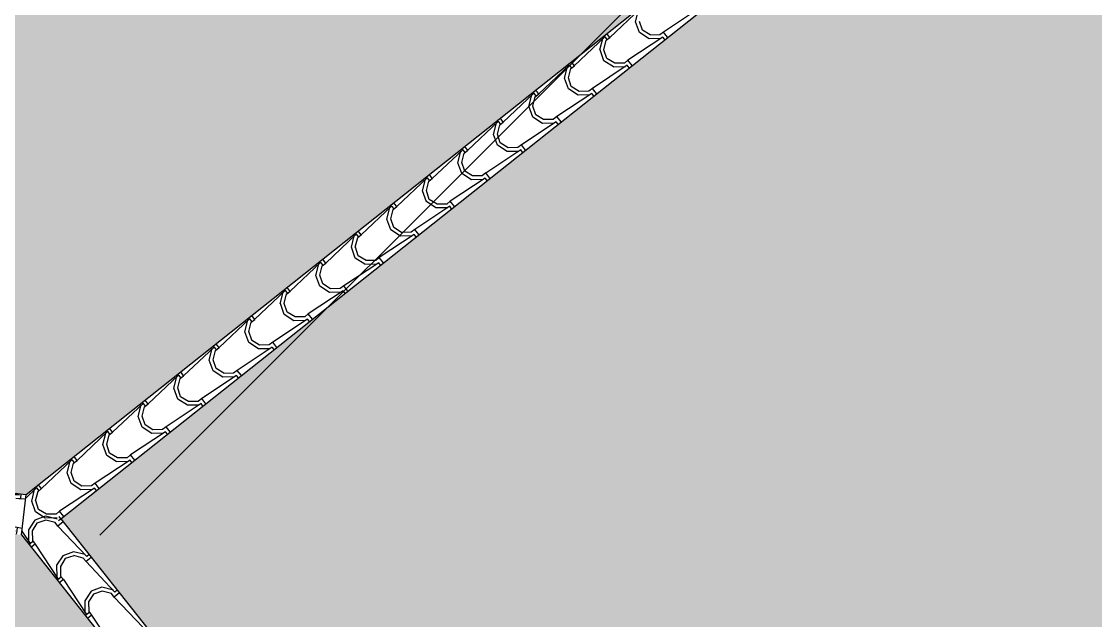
# Model space of a CAD drawing. Header units: millimetres. Extents: x 648844 to 649530, y 1246379 to 1246752.
# Drawn here: x 649209.839 to 649213.797, y 1246486.474 to 1246488.681 of the extents above; entities that cross this region are included whole.
import ezdxf

# ---------------------------------------------------------------- set-up
doc = ezdxf.new("R2010")
doc.units = ezdxf.units.MM
doc.header["$LTSCALE"] = 20
doc.header["$MEASUREMENT"] = 0
doc.layers.get('0').update_dxf_attribs({"linetype": 'CONTINUOUS'})
doc.layers.add('acera', color=8, linetype='CONTINUOUS')
doc.layers.add('TECHO', color=30, linetype='CONTINUOUS')

# ---------------------------------------------------------------- blocks, each defined once
blk = doc.blocks.new('TEJA45')
at = {"layer": 'TECHO'}
for p, q in [((-4.090795792113177, 0.3392897058394375), (-3.991543340767478, 0.4574472154709781)), ((-3.896957249528676, 0.3629034269516929), (-4.01511475916022, 0.2636509756059944)), ((-4.208953512586021, 0.2211322352363077), (-4.109701061240322, 0.3392897448678482)), ((-4.121654277516505, 0.2894985507923984), (-4.115746354026179, 0.333216907045113)), ((-4.109652824843558, 0.3392790731524506), (-4.11321988443455, 0.3428461327434462)), ((-4.109652824843586, 0.3392790731524329), (-4.100200221392683, 0.3298264697015298)), ((-4.107276961396558, 0.2922123910723933), (-4.10255069413418, 0.3276596003491434)), ((-4.100200221392662, 0.3487316766033537), (-4.103767280983654, 0.3522987361943422)), ((-4.102563372255311, 0.3274633188388023), (-4.09074761794168, 0.3392790731524293)), ((-4.090747617941759, 0.3392790731524435), (-4.100200221392662, 0.3487316766033466)), ((-4.10256367184995, 0.2518095406661018), (-4.121468895067338, 0.289619906553348)), ((-4.092921513576556, 0.2614741560511469), (-4.107100427299315, 0.2921951929533542)), ((-4.015114720131734, 0.2447457064788843), (-4.133272229763278, 0.1454932551331858)), ((-4.064779074935451, 0.2329417467835526), (-4.102589440822697, 0.2518469700009405)), ((-4.062229766308398, 0.247283125117093), (-4.092950803210606, 0.2614620388398521)), ((-4.021141968616334, 0.2387066798935287), (-4.064860324869052, 0.2327987564032057)), ((-4.026805397007671, 0.2518588305535268), (-4.062252606284417, 0.247132563291153)), ((-4.015126790334712, 0.2636582455452903), (-4.026942544648342, 0.2518424912316632)), ((-3.997701263805673, 0.246232719016362), (-4.015126790334548, 0.263658245545237)), ((-4.007153867256569, 0.2367801155654625), (-4.015126790334541, 0.2447530386434345)), ((-4.327111233058744, 0.1029747646333448), (-4.227858781713046, 0.2211322742648854)), ((-4.239812853073012, 0.1713401743586012), (-4.233904929582685, 0.2150585306113157)), ((-4.227810367979828, 0.2211215300161697), (-4.231377427570827, 0.2246885896071689)), ((-4.227810367979856, 0.2211215300161555), (-4.218357764528953, 0.2116689265652525)), ((-4.22543441201104, 0.1740559099816537), (-4.220708144748663, 0.2095031192584038)), ((-4.218357764528932, 0.2305741334670763), (-4.221924824119924, 0.2341411930580684)), ((-4.220720915391588, 0.2093057757025285), (-4.208905161077958, 0.2211215300161555)), ((-4.208905161078029, 0.2211215300161768), (-4.218357764528932, 0.2305741334670799)), ((-4.220721201728708, 0.1336518094182217), (-4.239626424946096, 0.1714621753054679)), ((-4.211077922346732, 0.1433176928587514), (-4.225256836069491, 0.1740387297609587)), ((-4.13327219073485, 0.1265879860060402), (-4.251429700366394, 0.02733553466034166)), ((-4.182936806183349, 0.1147842169048019), (-4.220747172070595, 0.1336894401221898)), ((-4.180386229499931, 0.1291267163465832), (-4.211107266402138, 0.1433056300693423)), ((-4.139300345048383, 0.1205481043372068), (-4.183018701301101, 0.1146401808468838)), ((-4.144961878098442, 0.1337013799390085), (-4.180409087375189, 0.1289751126766348)), ((-4.133284333470989, 0.14550070240902), (-4.14510008778462, 0.133684948095393)), ((-4.115858806941944, 0.1280751758800847), (-4.133284333470819, 0.1455007024089596)), ((-4.12531141039284, 0.1186225724291852), (-4.133284333470812, 0.1265954955071535)), ((-4.381066017177957, 0.06124925080029442), (-4.346016502185769, 0.1029748036619225)), ((-4.35797142862927, 0.05318179792661226), (-4.352063505138943, 0.09690015417932685)), ((-4.345967911116098, 0.1029639868798995), (-4.349534970707083, 0.106531046470888)), ((-4.345967911116134, 0.1029639868798853), (-4.336515307665231, 0.09351138342898224)), ((-4.343591862625289, 0.05589942889270816), (-4.338865595362911, 0.09134663816945832)), ((-4.336515307665202, 0.1124165903308096), (-4.340082367256187, 0.1159836499217981)), ((-4.338878458527866, 0.0911482325662547), (-4.327062704214235, 0.1029639868798817)), ((-4.327062704214299, 0.1029639868798995), (-4.336515307665202, 0.1124165903308025)), ((-4.381066017177965, 0.07500000000003837), (-4.381066017177972, -0.07499999999996376)), ((-4.338878731607451, 0.01549407817028481), (-4.357783954824839, 0.05330444405753099)), ((-4.329234331117675, 0.02516122966800793), (-4.343413244840434, 0.05588226657021522)), ((-4.30109453743124, -0.003373312973963039), (-4.338904903318486, 0.01553191024342482)), ((-4.30109453743124, 0.003373312974005671), (-4.338904903318486, -0.01553191024338219)), ((-4.298542692691456, 0.01097030757607342), (-4.329263729593663, 0.02514922129883246)), ((-4.257458721482493, -0.002389528778763861), (-4.301177077735211, 0.003518394711559125)), ((-4.257458721483125, 0.002389528780526007), (-4.301177077735844, -0.003518394709796979)), ((-4.263118359186514, 0.01554392932484205), (-4.29856556846326, 0.01081766206246826)), ((-4.251441876607267, 0.02734315927274977), (-4.263257630920897, 0.01552740495912275)), ((-4.234016350078214, 0.009917632743814409), (-4.251441876607089, 0.02734315927269293)), ((-4.243468953529117, 0.0004650292929184729), (-4.251441876607082, 0.008437952370883295)), ((-4.338878731607565, -0.01549407817016046), (-4.357783954824953, -0.05330444405740664)), ((-4.329234331119117, -0.0251612296676953), (-4.343413244841877, -0.05588226656990258)), ((-4.298542692692415, -0.01097030757503248), (-4.329263729594622, -0.02514922129779151)), ((-4.26311835918694, -0.01554392932355597), (-4.298565568463687, -0.01081766206118218)), ((-4.251441876607259, -0.0273431592726503), (-4.26325763092089, -0.01552740495902327)), ((-4.243468953529124, -0.0004650292928261024), (-4.251441876607103, -0.008437952370801582)), ((-4.234016350078228, -0.009917632743729143), (-4.251441876607103, -0.02734315927260411)), ((-4.133272190734765, -0.1265879860058945), (-4.251429700366309, -0.027335534660196)), ((-4.381066017177957, -0.06124925080087706), (-4.346016502186039, -0.102974803662196)), ((-4.35797142863111, -0.05318179792779887), (-4.352063505140784, -0.09690015418051345)), ((-4.343591862623768, -0.05589942889180222), (-4.338865595361391, -0.09134663816855237)), ((-4.345967911116119, -0.1029639868798178), (-4.349534970707111, -0.1065310464708098)), ((-4.345967911116119, -0.1029639868798107), (-4.336515307665216, -0.09351138342890764)), ((-4.336515307665216, -0.1124165903307208), (-4.340082367256201, -0.1159836499217093)), ((-4.338878458527873, -0.09114823256618365), (-4.327062704214242, -0.1029639868798107)), ((-4.327062704214313, -0.1029639868798071), (-4.336515307665216, -0.1124165903307102)), ((-4.327111233059028, -0.1029747646336112), (-4.22785878171333, -0.2211322742651518)), ((-4.182936806183335, -0.1147842169047451), (-4.220747172070581, -0.1336894401221329)), ((-4.139300345048618, -0.1205481043353416), (-4.183018701301336, -0.1146401808450186)), ((-4.125311410392847, -0.1186225724290999), (-4.133284333470819, -0.1265954955070754)), ((-4.220721201728821, -0.133651809418069), (-4.239626424946209, -0.1714621753053152)), ((-4.211077922348551, -0.1433176928592701), (-4.22525683607131, -0.1740387297614774)), ((-4.18038622950089, -0.1291267163455458), (-4.211107266403097, -0.1433056300683049)), ((-4.144961878097952, -0.1337013799378433), (-4.180409087374699, -0.1289751126754695)), ((-4.133284333470982, -0.1455007024089205), (-4.145100087784613, -0.1336849480952935)), ((-4.115858806941951, -0.1280751758799994), (-4.133284333470826, -0.1455007024088779)), ((-4.015114720131677, -0.2447457064787315), (-4.133272229763222, -0.145493255133033)), ((-4.239812853075087, -0.1713401743580043), (-4.23390492958476, -0.2150585306107189)), ((-4.225434412009413, -0.1740559099816323), (-4.220708144747036, -0.2095031192583825)), ((-4.227810367979835, -0.2211215300160916), (-4.231377427570827, -0.22468858960708)), ((-4.227810367979849, -0.2211215300160809), (-4.218357764528946, -0.2116689265651779)), ((-4.218357764528939, -0.2305741334669946), (-4.221924824119924, -0.2341411930579831)), ((-4.220720915391595, -0.2093057757024575), (-4.208905161077965, -0.2211215300160845)), ((-4.208905161078043, -0.2211215300160916), (-4.218357764528946, -0.2305741334669946)), ((-4.208953512586156, -0.2211322352367517), (-4.109701061240457, -0.3392897448682923)), ((-4.064779074935444, -0.2329417467835064), (-4.10258944082269, -0.2518469700008943)), ((-4.021141968615652, -0.2387066798917949), (-4.06486032486837, -0.232798756401472)), ((-4.007153867256584, -0.2367801155653737), (-4.015126790334556, -0.2447530386433456)), ((-4.102563671850049, -0.2518095406659526), (-4.121468895067437, -0.2896199065531988)), ((-4.092921513577991, -0.2614741560508413), (-4.10710042730075, -0.2921951929530486)), ((-4.062229766308533, -0.2472831251156791), (-4.092950803210741, -0.2614620388384381)), ((-4.026805397007173, -0.2518588305523757), (-4.06225260628392, -0.2471325632900019)), ((-4.015126790334705, -0.2636582455451908), (-4.026942544648335, -0.2518424912315638)), ((-3.997701263805688, -0.2462327190162696), (-4.015126790334563, -0.2636582455451446)), ((-3.896957249528668, -0.3629034269514939), (-4.015114759160213, -0.2636509756057954)), ((-4.121654277518559, -0.2894985507918193), (-4.115746354028232, -0.3332169070445339)), ((-4.107276961395293, -0.2922123910696612), (-4.102550694132916, -0.3276596003464114)), ((-4.109652824843572, -0.3392790731523618), (-4.113219884434571, -0.3428461327433574)), ((-4.109652824843586, -0.3392790731523547), (-4.100200221392683, -0.3298264697014517)), ((-4.100200221392676, -0.3487316766032613), (-4.103767280983661, -0.3522987361942498)), ((-4.102563372255318, -0.3274633188387313), (-4.090747617941688, -0.3392790731523583)), ((-4.090747617941773, -0.3392790731523512), (-4.100200221392676, -0.3487316766032542)), ((-4.09079579211361, -0.3392897058395334), (-3.991543340767912, -0.457447215471074)), ((-3.946621343687561, -0.3510992766622749), (-3.984431709574807, -0.3700044998796628)), ((-3.902983592182693, -0.3568652554482519), (-3.946701948435411, -0.3509573319579289)), ((-3.888996324120313, -0.354937658701644), (-3.896969247198278, -0.3629105817796088)), ((-3.984406141971292, -0.3699672719138363), (-4.003311365188679, -0.4077776378010824)), ((-3.974765104807034, -0.3796306192415919), (-3.988944018529793, -0.4103516561437992)), ((-3.94407330311784, -0.3654395338865797), (-3.974794340020047, -0.3796184476093387)), ((-3.908648915918178, -0.3700162811666665), (-3.944096125194925, -0.3652900139042927)), ((-3.896969247198427, -0.381815788681461), (-3.908785001512058, -0.370000034367834)), ((-3.87954372066941, -0.3643902621525434), (-3.896969247198278, -0.3818157886814149)), ((-3.778799778925574, -0.4810611474243274), (-3.896957288557118, -0.3818086960786289)), ((-4.003495701961803, -0.4076569272274284), (-3.997587778471477, -0.451375283480143)), ((-3.989119510780938, -0.4103688721594914), (-3.984393243518561, -0.4458160814362415)), ((-3.991495281707294, -0.457436616288625), (-3.995062341298279, -0.4610036758796134)), ((-3.991495281707302, -0.457436616288625), (-3.982042678256398, -0.4479840128377219)), ((-3.982042678256391, -0.4668892197395316), (-3.985609737847383, -0.47045627933052)), ((-3.984405829119041, -0.4456208619750051), (-3.97259007480541, -0.4574366162886321)), ((-3.972590074805495, -0.457436616288625), (-3.982042678256398, -0.466889219739528)), ((-3.972638071640603, -0.4574471764428409), (-3.873385620294904, -0.5756046860743815)), ((-3.828463612439656, -0.4692568065410221), (-3.866273978326902, -0.4881620297584099)), ((-3.784825215747915, -0.4750238310049539), (-3.828543572000633, -0.4691159075146309)), ((-3.770838780984029, -0.4730952018379142), (-3.778811704062008, -0.4810681249158897)), ((-3.866248612092527, -0.4881250031617235), (-3.885153835309914, -0.5259353690489696)), ((-3.856608696036851, -0.4977870824339909), (-3.87078760975961, -0.5285081193361982)), ((-3.825916839927132, -0.4835959426574767), (-3.856637876829339, -0.4977748563802358)), ((-3.790492434830099, -0.4881737317808401), (-3.825939644106846, -0.4834474645184663)), ((-3.77881170406215, -0.4999733318177313), (-3.790627458375781, -0.4881575775041043)), ((-3.761386177533133, -0.4825478052888172), (-3.778811704062015, -0.4999733318176993)), ((-3.660642308322466, -0.5992188678971608), (-3.77879981795401, -0.4999664165514623)), ((-3.885337126405283, -0.5258153036612399), (-3.879429202914956, -0.5695336599139544)), ((-3.870962060166704, -0.5285253532484191), (-3.866235792904327, -0.5639725625251693)), ((-3.873337738571024, -0.5755941594249059), (-3.876904798162016, -0.5791612190158979)), ((-3.873337738571038, -0.5755941594248988), (-3.863885135120135, -0.5661415559739957)), ((-3.863885135120128, -0.585046762875816), (-3.86745219471112, -0.5886138224668045)), ((-3.866248285982763, -0.5637784051112789), (-3.854432531669133, -0.5755941594249059)), ((-3.854432531669225, -0.575594159424913), (-3.863885135120128, -0.585046762875816)), ((-3.854480351167879, -0.5756046470457967), (-3.755227899822181, -0.6937621566773373)), ((-3.710305881191751, -0.5874143364197764), (-3.748116247078997, -0.6063195596371642)), ((-3.666666839314047, -0.5931824065615281), (-3.710385195566765, -0.5872744830712051)), ((-3.652681237847766, -0.591252744974188), (-3.660654160925738, -0.5992256680521599)), ((-3.748091082213755, -0.6062827344096036), (-3.766996305431142, -0.6440931002968497)), ((-3.738452287266668, -0.6159435456263971), (-3.752631200989427, -0.6466645825286044)), ((-3.707760376734775, -0.60175235142761), (-3.738481413636983, -0.615931265150369)), ((-3.672335953740216, -0.6063311823952517), (-3.707783163016963, -0.601604915132878)), ((-3.660654160925873, -0.6181308749540015), (-3.672469915239503, -0.6063151206403745)), ((-3.64322863439687, -0.6007053484250875), (-3.660654160925738, -0.6181308749539589)), ((-3.542484837719407, -0.7173765883699588), (-3.660642347350951, -0.6181241370242603)), ((-3.76717855084901, -0.643973680093243), (-3.761270627358684, -0.6876920363459575)), ((-3.75280460955247, -0.6466818343373433), (-3.748078342290093, -0.6821290436140934)), ((-3.755180195434754, -0.6937517025611761), (-3.758747255025746, -0.6973187621521681)), ((-3.755180195434768, -0.693751702561169), (-3.745727591983865, -0.684299099110266)), ((-3.745727591983851, -0.7032043060120756), (-3.749294651574843, -0.7067713656030641)), ((-3.748090742846486, -0.6819359482475527), (-3.736274988532855, -0.6937517025611797)), ((-3.736274988532955, -0.693751702561169), (-3.745727591983858, -0.7032043060120721)), ((-3.736322630694985, -0.6937621176489728), (-3.637070179349287, -0.8119196272805134)), ((-3.592148149943888, -0.705571866298552), (-3.629958515831134, -0.7244770895159398)), ((-3.548508462881067, -0.7113409821179886), (-3.592226819133785, -0.7054330586276656)), ((-3.534523694711496, -0.7094102881104618), (-3.54249661778946, -0.7173832111884266)), ((-3.629933552335011, -0.7244404656575156), (-3.648838775552399, -0.7622508315447618)), ((-3.620295878495718, -0.7341000088171477), (-3.634474792218477, -0.7648210457193549)), ((-3.589603913543264, -0.7199087601981269), (-3.620324950445472, -0.7340876739208859)), ((-3.554179472650326, -0.7244886330096598), (-3.589626681927072, -0.719762365747286)), ((-3.542496617789595, -0.7362884180902718), (-3.554312372103226, -0.7244726637766448)), ((-3.525071091260592, -0.7188628915613613), (-3.542496617789467, -0.7362884180902363)), ((-3.424327367116369, -0.8355343088427567), (-3.542484876747913, -0.7362818574970582)), ((-3.649019975292497, -0.7621320565270508), (-3.64311205180217, -0.8058504127797654)), ((-3.634647158938243, -0.764838315426271), (-3.629920891675866, -0.8002855247030212)), ((-3.637022652298477, -0.8119092456974428), (-3.640589711889469, -0.8154763052884348)), ((-3.637022652298491, -0.8119092456974428), (-3.627570048847588, -0.8024566422465398)), ((-3.627570048847581, -0.821361849148353), (-3.631137108438573, -0.8249289087393414)), ((-3.629933199710209, -0.8000934913838265), (-3.618117445396578, -0.8119092456974535)), ((-3.618117445396678, -0.8119092456974499), (-3.627570048847581, -0.821361849148353)), ((-3.618164910222042, -0.8119195882522163), (-3.518912458876343, -0.9300770978837569)), ((-3.473990418696012, -0.8237293961773169), (-3.511800784583258, -0.8426346193947047)), ((-3.430350086447213, -0.8294995576745663), (-3.474068442699931, -0.8235916341842433)), ((-3.416366151575225, -0.827567831246732), (-3.42433907465319, -0.8355407543246969)), ((-3.51177602245626, -0.8425981969054241), (-3.530681245673648, -0.8804085627926703)), ((-3.502139469724781, -0.8522564720078947), (-3.51631838344754, -0.882977508910102)), ((-3.471447450351725, -0.8380651689686403), (-3.502168487253932, -0.8522440826913993)), ((-3.436022991562247, -0.8426460836238334), (-3.471470200838993, -0.8379198163614596)), ((-3.424339074653318, -0.854445961226542), (-3.436154828966949, -0.842630206912915)), ((-3.406913548124322, -0.8370204346976315), (-3.424339074653197, -0.8544459612265065)), ((-3.306169896513211, -0.9536920293156292), (-3.424327406144755, -0.8544395779699308)), ((-3.530861399736224, -0.8802904329590646), (-3.524953476245898, -0.9240087892117792)), ((-3.516489708323888, -0.8829947965161011), (-3.511763441061511, -0.9184420057928513)), ((-3.518865109162206, -0.9300667888337131), (-3.522432168753198, -0.9336338484247051)), ((-3.518865109162221, -0.9300667888337131), (-3.509412505711317, -0.92061418538281)), ((-3.50941250571131, -0.9395193922846232), (-3.512979565302302, -0.9430864518756117)), ((-3.511775656573931, -0.9182510345201003), (-3.499959902260301, -0.9300667888337273)), ((-3.499959902260414, -0.9300667888337202), (-3.509412505711317, -0.9395193922846232)), ((-3.500007189749233, -0.9300770588552822), (-3.400754738403535, -1.048234568486823)), ((-3.355832687448071, -0.9418869260560534), (-3.393643053335317, -0.9607921492734413)), ((-3.312191710013344, -0.9476581332311405), (-3.355910066266063, -0.9417502097408175)), ((-3.298208608438955, -0.9457253743830059), (-3.30618153151692, -0.9536982974609707)), ((-3.393618492577495, -0.9607559281533291), (-3.412523715794883, -0.9985662940405753)), ((-3.383983060954591, -0.9704129352002937), (-3.39816197467735, -1.001133972102501)), ((-3.353290987160214, -0.9562215777391607), (-3.384012024062422, -0.9704004914619198)), ((-3.317866510474161, -0.9608035342380035), (-3.353313719750908, -0.9560772669756297)), ((-3.306181531517041, -0.9726035043628123), (-3.317997285830671, -0.9607877500491853)), ((-3.288756004988052, -0.9551779778339053), (-3.30618153151692, -0.9726035043627768)), ((-3.188012425910209, -1.071849749788395), (-3.306169935541753, -0.9725972984426967)), ((-3.412702824179448, -0.9984488093946737), (-3.406794900689121, -1.042167165647388)), ((-3.398332257709647, -1.001151277605036), (-3.39360599044727, -1.036598486881786)), ((-3.400707566025936, -1.048224331969987), (-3.404274625616935, -1.051791391560982)), ((-3.40070756602595, -1.048224331969987), (-3.391254962575047, -1.038771728519084)), ((-3.391254962575033, -1.057676935420893), (-3.394822022166032, -1.061243995011893)), ((-3.393618113437654, -1.036408577656374), (-3.381802359124023, -1.048224331970001)), ((-3.381802359124137, -1.04822433196999), (-3.39125496257504, -1.057676935420893)), ((-3.381849469276574, -1.048234529458174), (-3.282597017930875, -1.166392039089715)), ((-3.237674956200188, -1.060044455934815), (-3.275485322087434, -1.078949679152203)), ((-3.194033333579469, -1.065816708787722), (-3.237751689832187, -1.059908785297399)), ((-3.180051065302678, -1.063882917519276), (-3.188023988380642, -1.071855840597241)), ((-3.275460962698737, -1.078913659401216), (-3.294366185916125, -1.116724025288462)), ((-3.265826652184032, -1.088569398391872), (-3.280005565906791, -1.119290435294079)), ((-3.235134523970345, -1.074377986510438), (-3.265855560872552, -1.088556900233197)), ((-3.199710029384271, -1.078960984852415), (-3.235157238661017, -1.074234717590041)), ((-3.188023988380763, -1.090761047499083), (-3.199839742694394, -1.078945293185456)), ((-3.170598461851775, -1.073335520970172), (-3.188023988380657, -1.090761047499054)), ((-3.069854955307157, -1.19000747026119), (-3.188012464938701, -1.090755018915491)), ((-3.294544248622685, -1.11660718583029), (-3.288636325132359, -1.160325542083005)), ((-3.280174807095413, -1.119307758693967), (-3.275448539833036, -1.154754967970717)), ((-3.282550022889659, -1.166381875106257), (-3.286117082480651, -1.169948934697253)), ((-3.28255002288968, -1.166381875106261), (-3.273097419438777, -1.156929271655358)), ((-3.27309741943877, -1.175834478557171), (-3.276664479029762, -1.179401538148159)), ((-3.275460570301377, -1.154566120792648), (-3.263644815987746, -1.166381875106275)), ((-3.263644815987867, -1.166381875106268), (-3.27309741943877, -1.175834478557171)), ((-3.263691748803474, -1.166392000061592), (-3.164439297457776, -1.284549509693132)), ((-3.119517224952311, -1.178201985813583), (-3.157327590839557, -1.197107209030971)), ((-3.075874957146496, -1.183975284344175), (-3.119593313399214, -1.178067360853852)), ((-3.061893522166407, -1.18204046065555), (-3.069866445244372, -1.190013383733515)), ((-3.157303432819972, -1.1970713906491), (-3.17620865603736, -1.234881756536346)), ((-3.147670243413842, -1.206725861584275), (-3.161849157136601, -1.237446898486482)), ((-3.116978060777157, -1.192534395280195), (-3.147699097679364, -1.206713309002954)), ((-3.08155354829529, -1.197118435466706), (-3.117000757572036, -1.192392168204332)), ((-3.069866445244486, -1.208918590635353), (-3.081682199558117, -1.197102836321726)), ((-3.052440918715504, -1.191493064106449), (-3.069866445244379, -1.208918590635328)), ((-2.951697484704049, -1.308165190734027), (-3.069854994335593, -1.208912739388328)), ((-3.176385673066171, -1.234765562264094), (-3.170477749575845, -1.278483918516809)), ((-3.162017356481186, -1.237464239782895), (-3.157291089218809, -1.272911449059645)), ((-3.164392479753388, -1.284539418242531), (-3.16795953934438, -1.288106477833523)), ((-3.16439247975341, -1.284539418242531), (-3.154939876302507, -1.275086814791628)), ((-3.154939876302493, -1.293992021693445), (-3.158506935893477, -1.297559081284433)), ((-3.157303027165099, -1.272723663928922), (-3.145487272851469, -1.284539418242549)), ((-3.145487272851589, -1.284539418242534), (-3.154939876302493, -1.293992021693438)), ((-3.145534028330822, -1.284549470664484), (-3.046281576985123, -1.402706980296024)), ((-3.001359493704399, -1.296359515692334), (-3.039169859591645, -1.315264738909722)), ((-2.957716580713537, -1.302133859900632), (-3.001434936966255, -1.296225936410309)), ((-2.943735979030137, -1.30019800379182), (-2.951708902108109, -1.308170926869789)), ((-3.0391459029412, -1.315229121896984), (-3.058051126158588, -1.35303948778423)), ((-3.029513834642891, -1.324882324775018), (-3.04369274836565, -1.355603361677225)), ((-2.998821597585632, -1.310690804050708), (-3.029542634487839, -1.324869717773467)), ((-2.963397067206301, -1.315275886081), (-2.998844276483048, -1.310549618818627)), ((-2.951708902108209, -1.327076133771623), (-2.963524656421839, -1.315260379457996)), ((-2.934283375579234, -1.309650607242723), (-2.951708902108116, -1.327076133771605)), ((-2.833540014100954, -1.426322911206864), (-2.951697523732498, -1.327070459861165)), ((-3.058227097509651, -1.352923938697906), (-3.052319174019324, -1.39664229495062)), ((-3.043859905866945, -1.355620720871823), (-3.039133638604568, -1.391067930148573)), ((-3.046234936617125, -1.402696961378805), (-3.049801996208117, -1.406264020969793)), ((-3.046234936617132, -1.402696961378801), (-3.036782333166229, -1.393244357927898)), ((-3.036782333166229, -1.412149564829722), (-3.040349392757221, -1.415716624420718)), ((-3.039145484028822, -1.390881207065195), (-3.027329729715191, -1.402696961378822)), ((-3.027329729715319, -1.402696961378808), (-3.036782333166222, -1.412149564829711)), ((-3.027376307857871, -1.402706941267724), (-2.928123856512173, -1.520864450899264)), ((-2.883201762456508, -1.414517045571095), (-2.921012128343754, -1.433422268788483)), ((-2.839558204278752, -1.420292435457334), (-2.883276560531471, -1.414384511967011)), ((-2.82557843589386, -1.418355546928094), (-2.833551358971832, -1.426328470006062)), ((-2.920988373062443, -1.433386853144871), (-2.93989359627983, -1.471197219032117)), ((-2.911357425872332, -1.4430387879666), (-2.925536339595091, -1.473759824868807)), ((-2.880665134394938, -1.428847212821609), (-2.911386171297146, -1.443026126544368)), ((-2.845240586117313, -1.433433336695291), (-2.88068779539406, -1.428707069432917)), ((-2.833551358971931, -1.445233676907893), (-2.845367113285562, -1.433417922594266)), ((-2.816125832442957, -1.427808150378997), (-2.833551358971832, -1.445233676907872)), ((-2.715382543497938, -1.544480631679626), (-2.833540053129482, -1.445228180333928)), ((-2.94006852195313, -1.471082315131714), (-2.934160598462803, -1.514800671384428)), ((-2.925702455252711, -1.473777201960754), (-2.920976187990334, -1.509224411237504)), ((-2.928077393480848, -1.520854504515079), (-2.931644453071847, -1.524421564106078)), ((-2.928077393480862, -1.520854504515082), (-2.918624790029959, -1.511401901064179)), ((-2.918624790029945, -1.530307107965989), (-2.922191849620937, -1.533874167556977)), ((-2.920987940892545, -1.509038750201469), (-2.909172186578914, -1.520854504515096)), ((-2.909172186579042, -1.520854504515082), (-2.918624790029945, -1.530307107965985)), ((-2.90921858738551, -1.520864411870264), (-2.809966136039812, -1.639021921501804)), ((-2.765044031208639, -1.53267457544986), (-2.802854397095885, -1.551579798667248)), ((-2.721399827845794, -1.538451011013787), (-2.765118184098512, -1.532543087523464)), ((-2.70742089275759, -1.536513090064368), (-2.715393815835554, -1.544486013142333)), ((-2.802830843183706, -1.551544584392804), (-2.821736066401094, -1.58935495028005)), ((-2.793201017101389, -1.561195251157347), (-2.807379930824148, -1.591916288059554)), ((-2.762508671203413, -1.547003621592122), (-2.793229708105621, -1.561182535314881)), ((-2.727084105028339, -1.551590787309578), (-2.762531314305086, -1.546864520047205)), ((-2.715393815835654, -1.563391220044164), (-2.727209570149284, -1.551575465730537)), ((-2.697968289306687, -1.545965693515264), (-2.715393815835561, -1.563391220044142)), ((-2.597225072894837, -1.662638352152463), (-2.715382582526381, -1.563385900806765)), ((-2.821909946396609, -1.589240691565525), (-2.816002022906282, -1.63295904781824)), ((-2.807545004638243, -1.591933683051483), (-2.802818737375866, -1.627380892328233)), ((-2.809919850344571, -1.639012047651349), (-2.813486909935563, -1.642579107242341)), ((-2.809919850344592, -1.639012047651342), (-2.800467246893689, -1.629559444200439)), ((-2.800467246893675, -1.648464651102259), (-2.80403430648466, -1.652031710693247)), ((-2.802830397756267, -1.627196293337743), (-2.791014643442637, -1.63901204765137)), ((-2.791014643442779, -1.639012047651352), (-2.800467246893682, -1.648464651102255)), ((-2.791060866912552, -1.639021882473511), (-2.691808415566854, -1.757179392105051)), ((-2.646886299960727, -1.650832105328611), (-2.684696665847973, -1.669737328545999)), ((-2.603241451412842, -1.656609586570244), (-2.64695980766556, -1.650701663079921)), ((-2.589263349621319, -1.654670633200642), (-2.597236272699284, -1.662643556278606)), ((-2.684673313304934, -1.669702315640684), (-2.703578536522322, -1.70751268152793)), ((-2.675044608331199, -1.679351714349746), (-2.689223522053958, -1.710072751251953)), ((-2.644352208011057, -1.665160030362259), (-2.675073244913264, -1.679338944085018)), ((-2.608927623939351, -1.669748237923873), (-2.644374833216098, -1.665021970661499)), ((-2.597236272699377, -1.681548763180434), (-2.609052027013007, -1.669733008866807)), ((-2.579810746170416, -1.664123236651537), (-2.597236272699291, -1.681548763180416)), ((-2.479067602291742, -1.780796072625296), (-2.597225111923287, -1.681543621279598)), ((-2.703751370840337, -1.707399067997532), (-2.69784344735001, -1.751117424250246)), ((-2.689387554024243, -1.710090164138617), (-2.684661286761866, -1.745537373415367)), ((-2.6917623072083, -1.757169590787623), (-2.695329366799299, -1.760736650378618)), ((-2.691762307208315, -1.757169590787623), (-2.682309703757412, -1.74771698733672)), ((-2.682309703757404, -1.766622194238533), (-2.685876763348396, -1.770189253829525)), ((-2.68467285461999, -1.745353836474017), (-2.672857100306359, -1.757169590787644)), ((-2.672857100306501, -1.757169590787626), (-2.682309703757404, -1.766622194238529)), ((-2.672903146439751, -1.757179353076573), (-2.573650695094052, -1.875336862708114)), ((-2.528728568712808, -1.768989635207362), (-2.566538934600054, -1.78789485842475)), ((-2.485083074978959, -1.774768162126826), (-2.528801431231678, -1.768860238636503)), ((-2.471105806485042, -1.772828176336908), (-2.479078729563014, -1.780801099414884)), ((-2.566515783426183, -1.787860046888596), (-2.585421006643571, -1.825670412775843)), ((-2.556888199560625, -1.797508177541324), (-2.571067113283384, -1.828229214443532)), ((-2.526195744820356, -1.783316439133152), (-2.556916781722563, -1.797495352855911)), ((-2.490771142848558, -1.787905688538405), (-2.526218352125305, -1.783179421276031)), ((-2.479078729563099, -1.799706306316704), (-2.49089448387673, -1.787890552003077)), ((-2.461653203034139, -1.782280779787811), (-2.479078729563021, -1.799706306316693)), ((-2.360910131688691, -1.898953793098098), (-2.479067641320235, -1.799701341752399)), ((-2.585592795284057, -1.825557444429538), (-2.579684871793731, -1.869275800682253)), ((-2.571230103409881, -1.828246645228447), (-2.566503836147504, -1.863693854505197)), ((-2.57360476407203, -1.8753271339239), (-2.577171823663022, -1.878894193514888)), ((-2.573604764072044, -1.875327133923896), (-2.564152160621141, -1.865874530472993)), ((-2.564152160621134, -1.88477973737481), (-2.567719220212119, -1.888346796965795)), ((-2.566515311483712, -1.863511379610291), (-2.554699557170082, -1.875327133923918)), ((-2.554699557170231, -1.8753271339239), (-2.564152160621134, -1.884779737374803)), ((-2.554745425967099, -1.875336823679472), (-2.4554929746214, -1.993494333311013)), ((-2.410570837464945, -1.887147165086127), (-2.448381203352191, -1.906052388303515)), ((-2.366924698544189, -1.892926737683524), (-2.410643054796907, -1.887018814193201)), ((-2.352948263348772, -1.890985719473182), (-2.360921186426737, -1.898958642551147)), ((-2.448358253547411, -1.906017778136452), (-2.467263476764799, -1.943828144023698)), ((-2.438731790789681, -1.915664640732071), (-2.452910704512441, -1.946385677634279)), ((-2.408039281628007, -1.901472847903293), (-2.438760318530214, -1.915651761626052)), ((-2.37261466176048, -1.906063139152575), (-2.408061871037226, -1.901336871890202)), ((-2.360921186426822, -1.917863849452974), (-2.372736940740452, -1.906048095139347)), ((-2.343495659897869, -1.900438322924082), (-2.360921186426744, -1.91786384945296)), ((-2.242752661085596, -2.017111513570935), (-2.36091017071714, -1.917859062225236)), ((-2.467434219727544, -1.943715820863346), (-2.461526296237217, -1.987434177116061)), ((-2.453072652795534, -1.946403126318273), (-2.448346385533156, -1.981850335595023)), ((-2.455447220935753, -1.993484677060163), (-2.459014280526745, -1.997051736651155)), ((-2.455447220935774, -1.993484677060167), (-2.445994617484871, -1.984032073609264)), ((-2.445994617484857, -2.002937280511077), (-2.449561677075849, -2.006504340102069)), ((-2.448357768347435, -1.981668922746564), (-2.436542014033805, -1.993484677060192)), ((-2.436542014033954, -1.993484677060167), (-2.445994617484857, -2.00293728051107)), ((-2.436587705494148, -1.993494294282709), (-2.337335254148449, -2.111651803914249)), ((-2.292413106217047, -2.005304694964895), (-2.330223472104294, -2.024209918182283)), ((-2.248766322111209, -2.011085313239978), (-2.292484678363927, -2.005177389749655)), ((-2.234790720212501, -2.009143262609456), (-2.242763643290466, -2.017116185687421)), ((-2.225338116761598, -2.018595866060352), (-2.242763643290473, -2.03602139258923)), ((-2.330200723668653, -2.024175509384364), (-2.349105946886041, -2.06198587527161)), ((-2.320575382019115, -2.03382110392365), (-2.334754295741874, -2.064542140825857)), ((-2.289882818437306, -2.01962925667419), (-2.320603855339513, -2.033808170396949)), ((-2.254458180670589, -2.024220589766987), (-2.289905389947336, -2.019494322504613)), ((-2.242763643290544, -2.036021392589245), (-2.254579397604175, -2.024205638275618)), ((-2.124595190482452, -2.135269234043804), (-2.242752700113996, -2.036016782698105)), ((-2.349275644170781, -2.061874197298959), (-2.343367720680455, -2.105592553551674))]:
    blk.add_line(p, q, dxfattribs=at)

msp = doc.modelspace()

# ---------------------------------------------------------------- hatches: boundary and pattern name
h = msp.add_hatch()
h.set_pattern_fill('ANSI36', scale=20, style=0)
h.set_pattern_definition([(45, (-526.4316489867633, -3378.367883687839), (1.325825214724777, 4.861359120657514), [6.25, -1.25, 0, -1.25])])
h.paths.add_polyline_path([(649188.8489360636, 1246478.707731926), (649215.2214069526, 1246513.043391474), (649317.348885952, 1246513.661012395), (649322.291343771, 1246459.303611518), (649201.5072083384, 1246459.303611518)])
h.paths.add_polyline_path([(649253.0038721092, 1246474.230662723), (649282.477951251, 1246474.230662723), (649282.477951251, 1246479.656447173), (649253.0038721092, 1246479.656447173)], flags=24)
at = {"layer": 'acera'}
h = msp.add_hatch(dxfattribs=at)
h.set_pattern_fill('PETRA11', color=9, scale=7, style=0, pattern_type=2)
h.set_pattern_definition([(0, (2687.656187323621, -252.1344165771734), (7, 7), [2.1, -2.45, 0.35, -2.1]), (0, (2690.456187323667, -250.7344165772665), (7, 7), [0.35, -1.75, 1.4, -3.5]), (0, (2691.506187323597, -250.3844165771734), (7, 7), [0.35, -6.649999999999999]), (0, (2688.35618732369, -250.0344165770803), (7, 7), [1.4, -5.600000000000001]), (0, (2687.656187323621, -249.3344165771268), (7, 7), [0.7000000000000001, -6.3]), (0, (2692.556187323644, -248.6344165771734), (7, 7), [0.7000000000000001, -0.35, 0.35, -5.600000000000001]), (0, (2689.756187323597, -248.2844165770803), (7, 7), [1.05, -5.95]), (0, (2688.006187323597, -247.5844165771268), (7, 7), [0.7000000000000001, -6.3]), (0, (2690.806187323644, -246.8844165771734), (7, 7), [0.35, -2.1, 1.05, -3.5]), (0, (2689.406187323621, -246.5344165770803), (7, 7), [0.7000000000000001, -6.3]), (0, (2691.85618732369, -246.18441657722), (7, 7), [0.7000000000000001, -6.3]), (0, (2690.456187323667, -245.8344165771268), (7, 7), [0.7000000000000001, -6.3]), (0, (2693.256187323597, -245.4844165772665), (7, 7), [0.7000000000000001, -6.3]), (90, (2687.306187323644, -252.1344165771734), (-6.999999999999999, 7), [1.4, -0.35, 0.7000000000000001, -2.8, 1.4, -0.35]), (90, (2687.656187323621, -247.5844165771268), (-6.999999999999999, 7), [0.35, -6.649999999999999]), (90, (2688.706187323667, -249.68441657722), (-6.999999999999999, 7), [0.7000000000000001, -1.4, 0.35, -4.55]), (90, (2689.056187323644, -248.6344165771734), (-6.999999999999999, 7), [0.7000000000000001, -1.4, 1.05, -3.850000000000001]), (90, (2690.10618732369, -250.3844165771734), (-6.999999999999999, 7), [0.35, -3.5, 0.7000000000000001, -0.35, 0.7000000000000001, -1.4]), (90, (2690.456187323667, -251.0844165771268), (-6.999999999999999, 7), [0.35, -6.649999999999999]), (90, (2691.156187323621, -248.9844165772665), (-6.999999999999999, 7), [0.35, -0.35, 1.05, -5.25]), (90, (2691.506187323597, -250.0344165770803), (-6.999999999999999, 7), [0.7000000000000001, -2.8, 0.35, -0.35, 0.35, -2.45]), (90, (2692.206187323667, -251.7844165770803), (-6.999999999999999, 7), [1.05, -5.95]), (90, (2692.906187323621, -246.5344165770803), (-6.999999999999999, 7), [0.35, -0.35, 0.35, -5.95]), (90, (2693.256187323597, -248.2844165770803), (-6.999999999999999, 7), [1.05, -5.95]), (90, (2694.131187323597, -248.80941657722), (-6.999999999999999, 7), [0.35, -6.649999999999999]), (45, (2689.756187323597, -252.1344165771734), (7.771561172376096e-16, 7.000000000133173), [0.4949700000000001, -9.4045249368]), (45, (2689.056187323644, -245.4844165772665), (7.771561172376096e-16, 7.000000000133173), [0.4949700000000001, -1.48491, 1.48491, -6.434704936799999]), (45, (2689.756187323597, -246.5344165770803), (7.771561172376096e-16, 7.000000000133173), [0.9899400000000002, -2.4748738, 0.4949700000000001, -5.9397111368]), (45, (2691.156187323621, -246.8844165771734), (7.771561172376096e-16, 7.000000000133173), [0.9899400000000002, -3.464825, 0.4949700000000001, -4.9497599368]), (45, (2688.35618732369, -250.0344165770803), (7.771561172376096e-16, 7.000000000133173), [0.4949700000000001, -9.4045249368]), (45, (2690.10618732369, -250.0344165770803), (7.771561172376096e-16, 7.000000000133173), [1.484924, -8.414570936799999]), (45, (2691.506187323597, -249.3344165771268), (7.771561172376096e-16, 7.000000000133173), [0.4949700000000001, -2.969848, 0.4949700000000001, -5.9397069368]), (45, (2692.556187323644, -248.6344165771734), (7.771561172376096e-16, 7.000000000133173), [0.9899400000000002, -8.9095549368]), (45, (2693.956187323667, -248.6344165771734), (7.771561172376096e-16, 7.000000000133173), [0.9899400000000002, -8.9095549368]), (45, (2693.956187323667, -250.7344165772665), (7.771561172376096e-16, 7.000000000133173), [0.4949700000000001, -9.4045249368]), (45, (2693.256187323597, -247.2344165772665), (7.771561172376096e-16, 7.000000000133173), [0.4949700000000001, -9.4045249368]), (45, (2692.556187323644, -246.18441657722), (7.771561172376096e-16, 7.000000000133173), [0.4949700000000001, -9.4045249368]), (45, (2693.956187323667, -245.4844165772665), (7.771561172376096e-16, 7.000000000133173), [0.4949700000000001, -9.4045249368]), (45, (2687.306187323644, -245.4844165772665), (7.771561172376096e-16, 7.000000000133173), [0.4949700000000001, -9.4045249368]), (45, (2690.806187323644, -248.2844165770803), (7.771561172376096e-16, 7.000000000133173), [0.4949700000000001, -9.4045249368]), (45, (2691.506187323597, -245.4844165772665), (7.771561172376096e-16, 7.000000000133173), [0.4949700000000001, -3.464825, 0.4949700000000001, -5.444729936799999]), (45, (2688.35618732369, -249.3344165771268), (7.771561172376096e-16, 7.000000000133173), [0.9899400000000002, -8.9095549368]), (45, (2688.35618732369, -247.5844165771268), (7.771561172376096e-16, 7.000000000133173), [1.48491, -8.414584936799999]), (135, (2687.656187323621, -249.3344165771268), (-7.000000000133173, 7.771561172376096e-16), [0.74249, -9.1570049368]), (135, (2691.506187323597, -249.68441657722), (-7.000000000133173, 7.771561172376096e-16), [0.4949700000000001, -9.4045249368]), (135, (2693.60618732369, -248.6344165771734), (-7.000000000133173, 7.771561172376096e-16), [0.4949700000000001, -9.4045249368]), (135, (2691.156187323621, -247.2344165772665), (-7.000000000133173, 7.771561172376096e-16), [0.4949700000000001, -9.4045249368]), (135, (2691.506187323597, -246.18441657722), (-7.000000000133173, 7.771561172376096e-16), [0.4949700000000001, -9.4045249368]), (135, (2690.456187323667, -245.8344165771268), (-7.000000000133173, 7.771561172376096e-16), [0.4949700000000001, -9.4045249368]), (135, (2691.85618732369, -246.18441657722), (-7.000000000133173, 7.771561172376096e-16), [0.4949700000000001, -9.4045249368]), (135, (2687.656187323621, -250.3844165771734), (-7.000000000133173, 7.771561172376096e-16), [0.4949700000000001, -9.4045249368]), (135, (2689.056187323644, -247.93441657722), (-7.000000000133173, 7.771561172376096e-16), [0.4949700000000001, -9.4045249368]), (135, (2689.056187323644, -250.0344165770803), (-7.000000000133173, 7.771561172376096e-16), [0.9899400000000002, -8.9095549368]), (135, (2690.456187323667, -250.7344165772665), (-7.000000000133173, 7.771561172376096e-16), [0.9899400000000002, -8.9095549368]), (135, (2693.256187323597, -246.8844165771734), (-7.000000000133173, 7.771561172376096e-16), [0.9899400000000002, -8.9095549368]), (135, (2691.156187323621, -248.6344165771734), (-7.000000000133173, 7.771561172376096e-16), [0.4949700000000001, -9.4045249368]), (135, (2692.206187323667, -250.7344165772665), (-7.000000000133173, 7.771561172376096e-16), [0.9899400000000002, -5.939696000000001, 0.4949700000000001, -2.4748889368]), (135, (2688.006187323597, -247.5844165771268), (-7.000000000133173, 7.771561172376096e-16), [0.9899400000000002, -1.9798989, 0.9899400000000002, -5.9397160368]), (135, (2687.306187323644, -251.43441657722), (-7.000000000133173, 7.771561172376096e-16), [0.9898, -2.4752, 0.9898, -2.4752, 0.4949, -2.4745949368]), (26.56505118, (2689.756187323597, -250.0344165770803), (7.000000000000657, 3.569913253897994e-10), [1.5652, -0.7826, 0.7826, -12.522075839]), (26.56505118, (2690.806187323644, -245.8344165771268), (7.000000000000657, 3.569913253897994e-10), [1.5652, -14.087275839]), (26.56505118, (2690.806187323644, -250.7344165772665), (7.000000000000657, 3.569913253897994e-10), [0.7826, -14.869875839]), (26.56505118, (2687.656187323621, -250.3844165771734), (7.000000000000657, 3.569913253897994e-10), [0.7826, -14.869875839]), (26.56505118, (2689.056187323644, -248.6344165771734), (7.000000000000657, 3.569913253897994e-10), [0.7826, -14.869875839]), (26.56505118, (2687.656187323621, -247.93441657722), (7.000000000000657, 3.569913253897994e-10), [0.7826, -14.869875839]), (63.43494882, (2688.706187323667, -247.2344165772665), (3.569905482336821e-10, 7.000000000000657), [0.7825999999999981, -14.86987583899997]), (63.43494882, (2691.156187323621, -247.2344165772665), (3.569905482336821e-10, 7.000000000000657), [0.7825999999999981, -14.86987583899997]), (63.43494882, (2691.85618732369, -252.1344165771734), (3.569905482336821e-10, 7.000000000000657), [0.7825999999999981, -14.86987583899997]), (63.43494882, (2687.306187323644, -248.2844165770803), (3.569905482336821e-10, 7.000000000000657), [0.7825999999999981, -14.86987583899997]), (63.43494882, (2690.10618732369, -251.7844165770803), (3.569905482336821e-10, 7.000000000000657), [0.7825999999999981, -5.478199999999984, 0.7825999999999981, -8.60907583899997]), (116.56505118, (2689.056187323644, -245.8344165771268), (-3.569913253897994e-10, 7.000000000000657), [0.7826, -14.869875839]), (116.56505118, (2693.256187323597, -247.2344165772665), (-3.569913253897994e-10, 7.000000000000657), [0.7826, -14.869875839]), (116.56505118, (2690.10618732369, -245.8344165771268), (-3.569913253897994e-10, 7.000000000000657), [0.7826, -14.869875839]), (116.56505118, (2687.306187323644, -249.68441657722), (-3.569913253897994e-10, 7.000000000000657), [0.7826, -14.869875839]), (153.43494882, (2692.556187323644, -250.7344165772665), (-7.000000000000657, 3.569928797020339e-10), [0.7826, -14.869875839]), (153.43494882, (2693.956187323667, -248.9844165772665), (-7.000000000000657, 3.569928797020339e-10), [0.7826, -14.869875839]), (153.43494882, (2689.756187323597, -248.2844165770803), (-7.000000000000657, 3.569928797020339e-10), [0.7826, -14.869875839]), (153.43494882, (2690.806187323644, -246.8844165771734), (-7.000000000000657, 3.569928797020339e-10), [0.7826, -14.869875839]), (153.43494882, (2693.256187323597, -245.4844165772665), (-7.000000000000657, 3.569928797020339e-10), [0.7826, -14.869875839]), (153.43494882, (2688.35618732369, -252.1344165771734), (-7.000000000000657, 3.569928797020339e-10), [1.1739, -14.478575839])])
edge = h.paths.add_edge_path()
edge.add_line((649224.660351976, 1246487.39505368), (649226.4317788397, 1246490.077934819))
edge.add_arc((649224.3624746125, 1246495.545898895), 5.846422078351674, 204.6867881908445, 290.72871971365623, ccw=False)
edge.add_arc((649213.0036422146, 1246490.580143606), 6.552364953473638, 22.6559852702327, 104.3976907064886)
edge.add_arc((649213.0320432847, 1246491.241078259), 5.92235836548751, 106.254075942947, 176.9437575261888)
edge.add_line((649207.1181084091, 1246491.556835913), (649208.885582415, 1246491.353321211))
edge.add_arc((649213.0126706752, 1246490.928877093), 4.148856507090115, 91.61405804614338, 174.1281463612059, ccw=False)
edge.add_arc((649212.7633405278, 1246489.946556267), 5.131241433618807, 19.553839242444326, 88.52067008728818, ccw=False)
edge.add_arc((649224.287448327, 1246494.753451884), 7.367841017373823, 204.7918741756818, 272.9011127599581)
at = {"layer": 'TECHO'}
h = msp.add_hatch(dxfattribs=at)
h.set_pattern_fill('SPANTILE', color=9, scale=0.2049999999999999, angle=120.1474921127099, style=0, pattern_type=2)
h.set_pattern_definition([(78.46193923966462, (649155.422335057, 1246511.737538753), (-0.485048567325715, -2.420403523640866), [0.189311759999999, -4.543480804999969]), (173.4316392396647, (649155.4602010957, 1246511.923024826), (-0.1802047374485098, 0.2271040567693885), [0.01639999999999995, -0.1885999999999996]), (353.4316392396646, (649155.2584226715, 1246511.962766837), (0.1802047374485098, -0.2271040567693886), [0.05739999999999987, -0.1475999999999995]), (263.4316392396646, (649155.3154459024, 1246511.956200932), (-0.2271040567693885, -0.1802047374485097), [0.02049999999999993, -0.1844999999999995]), (83.43163923966442, (649155.4434397507, 1246511.92082771), (0.2271040567693885, 0.1802047374485098), [0.02049999999999995, -0.1844999999999996]), (353.4316392396646, (649155.4457847166, 1246511.94119315), (0.1802047374485098, -0.2271040567693886), [0.01639999999999994, -0.1885999999999995]), (353.4316392396646, (649155.2565466987, 1246511.946474485), (0.1802047374485098, -0.2271040567693886), [0.04099999999999988, -0.1639999999999995]), (268.4013392396646, (649155.2972775778, 1246511.941784553), (-0.07774331384029132, -2.467302435266293), [0.189311759999999, -4.543480804999969]), (300.7355392396647, (649155.2961050952, 1246511.931601833), (-2.248859822712552, 3.766972183152524), [0.05412163999999987, -5.358033749999985]), (334.9967392396646, (649155.32376537, 1246511.885082464), (0.3838592605081104, -0.2505534014301682), [0.0518613099999999, -0.5964054749999982]), (11.86653923966471, (649155.3707664522, 1246511.863162194), (-0.4307585049412211, -0.1567547424062967), [0.05186130999999988, -0.5964054749999979]), (46.12773923966458, (649155.4215194804, 1246511.873826628), (3.046148754945379, 3.157281693735984), [0.05412163999999984, -5.358033749999979]), (333.2067392396646, (649155.335589566, 1246511.898165789), (-2.146398976959389, 1.072565478131338), [0.04150942499999993, -4.109424259999992]), (13.65653923966469, (649155.372642425, 1246511.879454546), (2.333996645176764, 0.556673093902534), [0.04150942499999996, -4.109424259999995]), (46.0262392396646, (649155.4129782368, 1246511.889254919), (2.341391396875368, 2.413008797886564), [0.04387184499999996, -4.343319624999995]), (300.8370392396646, (649155.3131009366, 1246511.935835492), (-1.731700599091251, 2.882002457866223), [0.04387184499999984, -4.343319624999979])])
h.paths.add_polyline_path([(649206.937279197, 1246487.274411232), (649203.1793511356, 1246492.010361684), (649214.5918136942, 1246490.696280738), (649209.8558632425, 1246486.938352676)])
h = msp.add_hatch(dxfattribs=at)
h.set_pattern_fill('SPANTILE', color=9, scale=0.2049999999999999, angle=390.14749211271, style=0, pattern_type=2)
h.set_pattern_definition([(358.4013392396646, (649265.6112876162, 1246499.446100555), (-2.467302435266293, 0.07774331384029354), [0.1893117599999995, -4.543480804999983]), (263.4316392396646, (649265.8005256344, 1246499.440819219), (0.1802047374485098, -0.2271040567693887), [0.01639999999999993, -0.1885999999999994]), (83.43163923966442, (649265.7933683265, 1246499.23528885), (-0.1802047374485097, 0.2271040567693886), [0.0573999999999999, -0.1475999999999996]), (173.4316392396647, (649265.7999342307, 1246499.292312081), (-0.2271040567693885, -0.1802047374485096), [0.02049999999999996, -0.1844999999999996]), (353.4316392396646, (649265.7945765739, 1246499.424995861), (0.2271040567693886, 0.1802047374485096), [0.02049999999999994, -0.1844999999999995]), (83.43163923966442, (649265.8149420132, 1246499.422650895), (-0.1802047374485097, 0.2271040567693886), [0.01639999999999995, -0.1885999999999996]), (83.43163923966442, (649265.7770759742, 1246499.237164822), (-0.1802047374485097, 0.2271040567693886), [0.0409999999999999, -0.1639999999999996]), (168.4619392396646, (649265.7817659064, 1246499.277895702), (-2.420403523640866, 0.4850485673257173), [0.1893117599999997, -4.543480804999994]), (136.1277392396647, (649265.7715831866, 1246499.279068185), (3.157281693735984, -3.046148754945378), [0.05412163999999994, -5.358033749999993]), (101.8665392396644, (649265.732567709, 1246499.316577317), (-0.1567547424062965, 0.4307585049412211), [0.05186130999999976, -0.596405474999996]), (64.99673923966458, (649265.7219032753, 1246499.367330345), (-0.2505534014301685, -0.3838592605081103), [0.05186130999999976, -0.5964054749999961]), (30.73553923966479, (649265.7438235452, 1246499.414331428), (3.766972183152525, 2.248859822712552), [0.05412163999999997, -5.358033749999995]), (103.6565392396645, (649265.7479960001, 1246499.32511856), (0.556673093902534, -2.333996645176764), [0.0415094249999999, -4.109424259999988]), (63.20673923966459, (649265.7381956277, 1246499.365454372), (1.072565478131339, 2.146398976959388), [0.04150942499999995, -4.109424259999994]), (30.83703923966462, (649265.7569068699, 1246499.402507232), (2.882002457866224, 1.731700599091249), [0.04387184499999994, -4.343319624999991]), (136.0262392396646, (649265.7795687913, 1246499.294657047), (2.413008797886563, -2.34139139687537), [0.0438718449999999, -4.343319624999986])])
h.paths.add_polyline_path([(649213.7141355667, 1246482.146623879), (649209.9835160099, 1246486.848158631), (649214.6850507619, 1246490.578778189)])
h = msp.add_hatch(dxfattribs=at)
h.set_pattern_fill('SPANTILE', color=9, scale=0.1644999999999999, angle=210.1474921127099, style=0, pattern_type=2)
h.set_pattern_definition([(348.4619392396646, (649155.077690867, 1246511.831237142), (-1.942226242141086, 0.3892218991467326), [0.1519111439999999, -3.645866304499998]), (83.43163923966442, (649155.2265321305, 1246511.800851955), (0.1822371577490947, 0.1446033137086822), [0.01315999999999998, -0.1513399999999996]), (263.4316392396646, (649155.2584226715, 1246511.962766837), (-0.1822371577490947, -0.1446033137086822), [0.04605999999999987, -0.1184399999999997]), (173.4316392396647, (649155.253153933, 1246511.917009171), (-0.1446033137086822, 0.1822371577490947), [0.01644999999999996, -0.1480499999999997]), (353.4316392396646, (649155.2247690797, 1246511.814301912), (0.1446033137086823, -0.1822371577490947), [0.01644999999999994, -0.1480499999999995]), (263.4316392396646, (649155.2411111034, 1246511.81242022), (-0.1822371577490947, -0.1446033137086822), [0.01315999999999997, -0.1513399999999995]), (263.4316392396646, (649155.2453490522, 1246511.964272191), (-0.1822371577490947, -0.1446033137086822), [0.03289999999999987, -0.1315999999999995]), (178.4013392396647, (649155.2415856678, 1246511.931588143), (-1.979859759030759, 0.06238426891086754), [0.1519111439999991, -3.645866304499986]), (210.7355392396647, (649155.2334146561, 1246511.932528989), (3.0227654835541, 1.804572882127879), [0.0434293159999999, -4.299495374999987]), (244.9967392396646, (649155.1960856991, 1246511.910333306), (-0.2010538270012814, -0.3080236505052887), [0.04161553899999997, -0.4785790274999997]), (281.8665392396647, (649155.1784960188, 1246511.872617802), (-0.1257861225650529, 0.3456574344528337), [0.04161553899999997, -0.4785790274999998]), (316.1277392396645, (649155.1870535759, 1246511.831891592), (2.53352604204668, -2.444348635065927), [0.04342931599999988, -4.299495374999985]), (243.2067392396646, (649155.2065842696, 1246511.900845109), (0.8606683958663665, 1.722354301023508), [0.03330878249999997, -3.297562393999998]), (283.6565392396646, (649155.1915696381, 1246511.871112449), (0.4466962143754485, -1.872889990885745), [0.03330878249999983, -3.297562393999989]), (316.0262392396645, (649155.1994338387, 1246511.83874542), (1.93629242562117, -1.87882382822438), [0.03520448049999998, -3.485249162499998]), (210.8370392396647, (649155.2368119099, 1246511.918890863), (2.312631240580457, 1.389584139270784), [0.03520448049999998, -3.485249162499999])])
h.paths.add_polyline_path([(649206.9201209095, 1246487.125395819), (649209.8387049547, 1246486.789337264), (649209.8558632425, 1246486.938352676), (649206.937279197, 1246487.274411232)])
h = msp.add_hatch(dxfattribs=at)
h.set_pattern_fill('SPANTILE', color=9, scale=0.2049999999999999, angle=120.1474921127099, style=0, pattern_type=2)
h.set_pattern_definition([(268.4013392396646, (649151.193427531, 1246475.010540357), (0.07774331384029243, 2.467302435266293), [0.1893117599999994, -4.543480804999982]), (173.4316392396647, (649151.1881461957, 1246474.821302339), (-0.2271040567693886, -0.1802047374485097), [0.01639999999999995, -0.1885999999999996]), (353.4316392396646, (649150.982615826, 1246474.828459647), (0.2271040567693886, 0.1802047374485097), [0.05739999999999987, -0.1475999999999995]), (83.43163923966442, (649151.039639057, 1246474.821893742), (-0.1802047374485097, 0.2271040567693886), [0.02049999999999995, -0.1844999999999996]), (263.4316392396646, (649151.172322837, 1246474.8272514), (0.1802047374485097, -0.2271040567693886), [0.02049999999999993, -0.1844999999999995]), (353.4316392396646, (649151.1699778705, 1246474.806885959), (0.2271040567693886, 0.1802047374485097), [0.01639999999999994, -0.1885999999999995]), (353.4316392396646, (649150.9844917988, 1246474.844751999), (0.2271040567693886, 0.1802047374485097), [0.04099999999999988, -0.1639999999999995]), (78.46193923966457, (649151.025222678, 1246474.840062067), (0.4850485673257162, 2.420403523640866), [0.1893117599999998, -4.543480804999994]), (46.12773923966458, (649151.026395161, 1246474.850244787), (-3.046148754945378, -3.157281693735984), [0.05412163999999984, -5.358033749999979]), (11.86653923966471, (649151.063904293, 1246474.889260264), (0.4307585049412211, 0.1567547424062966), [0.05186130999999987, -0.5964054749999977]), (334.9967392396646, (649151.1146573202, 1246474.899924698), (-0.3838592605081105, 0.2505534014301685), [0.05186130999999999, -0.5964054749999996]), (300.7355392396647, (649151.1616584033, 1246474.878004428), (2.248859822712554, -3.766972183152524), [0.05412163999999988, -5.358033749999985]), (13.65653923966469, (649151.0724455367, 1246474.873831974), (-2.333996645176764, -0.5566730939025336), [0.04150942499999996, -4.109424259999995]), (333.2067392396646, (649151.112781348, 1246474.883632346), (2.146398976959388, -1.072565478131339), [0.04150942499999993, -4.109424259999991]), (300.8370392396646, (649151.1498342074, 1246474.864921103), (1.73170059909125, -2.882002457866224), [0.04387184499999981, -4.343319624999975]), (46.0262392396646, (649151.0419840224, 1246474.842259182), (-2.341391396875369, -2.413008797886563), [0.04387184499999996, -4.343319624999995])])
h.paths.add_polyline_path([(649206.9201209095, 1246487.125395819), (649202.1841704577, 1246483.367467758), (649213.5966330165, 1246482.053386812), (649209.8387049547, 1246486.789337264)])

# ---------------------------------------------------------------- linework, layer by layer
at = {"layer": 'TECHO', "color": 9}
for p, q in [((649209.8558632425, 1246486.938352676), (649214.5918136942, 1246490.696280738)), ((649209.9835160099, 1246486.848158631), (649214.6850507619, 1246490.578778189)), ((649206.937279197, 1246487.274411232), (649209.8558632425, 1246486.938352676)), ((649209.9835160099, 1246486.848158631), (649213.7141355667, 1246482.146623879)), ((649209.8387049547, 1246486.789337264), (649213.5966330165, 1246482.053386812))]:
    msp.add_line(p, q, dxfattribs=at)

# ---------------------------------------------------------------- block references
at = {"color": 9, "xscale": -1, "rotation": 173.4316392403817}
msp.add_blockref('TEJA45', (649214.1995931643, 1246486.362701033), dxfattribs=at)

doc.saveas('drawing.dxf')
